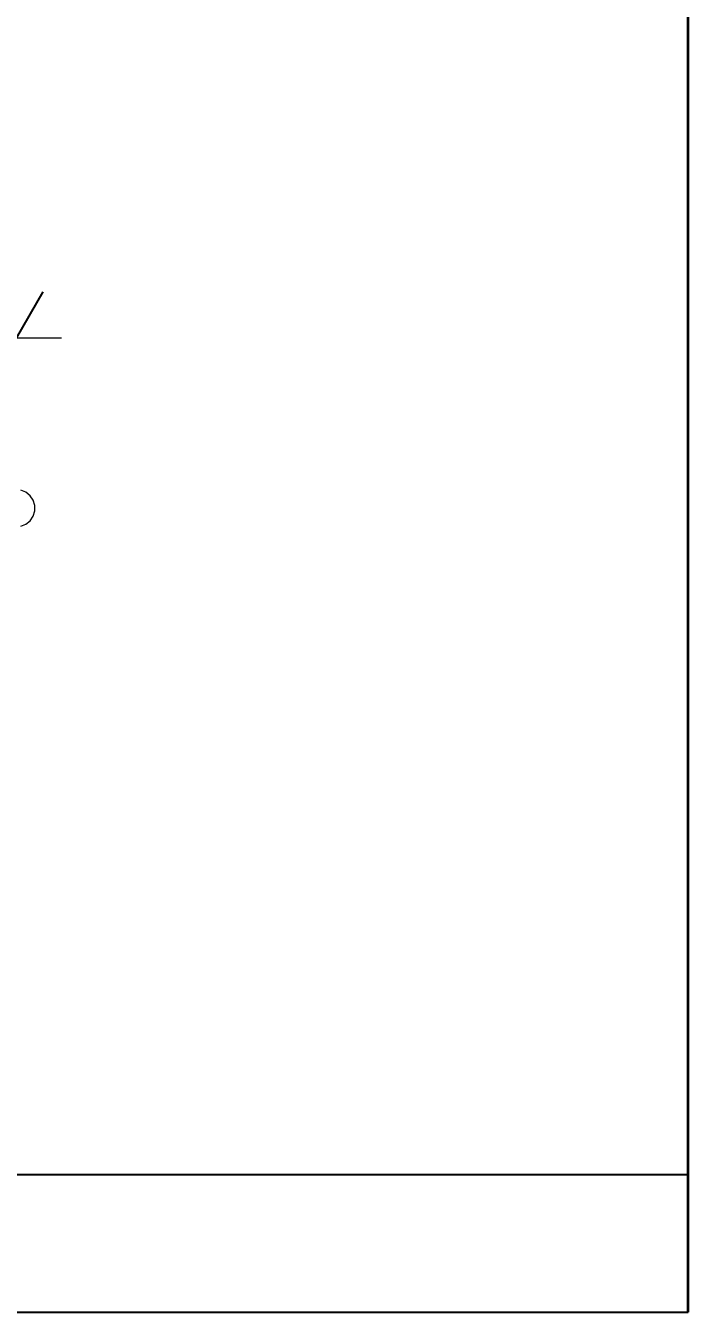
# Model space of a CAD drawing. Header units: millimetres. Extents: x 14397 to 67587, y -11631 to -8348.
# Drawn here: x 19182 to 19903, y -11297 to -9897 of the extents above; entities that cross this region are included whole.
import ezdxf

# ---------------------------------------------------------------- set-up
doc = ezdxf.new("R2010")
doc.units = ezdxf.units.MM
doc.header["$MEASUREMENT"] = 0
doc.linetypes.add('Wipeout_Contour', pattern=[1000, 0, -1000])
for name, color, linetype in [('NewA-Ee_25_10-M_WallsInternal', 7, 'Continuous'), ('NewA-Ee_30_40-M_Floors', 7, 'Continuous'), ('NewA-Ee_40_20-M_GeneralFFAndEInternalEquipment', 7, 'Continuous'), ('NewA-Zz_20_20-D_DimensionDetail', 7, 'Continuous'), ('NewA-Zz_80_45_00-P_DetailInternal', 7, 'Continuous')]:
    doc.layers.add(name, color=color, linetype=linetype)
doc.styles.add('GENERATED_STYLE_1', font='')
doc.styles.get('GENERATED_STYLE_1').set_extended_font_data('Arial')
doc.dimstyles.new('GENERATED_STYLE__1', dxfattribs={"dimtxt": 75, "dimasz": 76, "dimexe": 0.18, "dimexo": 300, "dimgap": 0.09, "dimtad": 1, "dimtih": 1, "dimtoh": 1, "dimdec": 0, "dimzin": 0, "dimdsep": 46, "dimtxsty": 'GENERATED_STYLE_1', "dimblk": 'ARROWHEAD_2', "dimblk1": 'ARROWHEAD_2', "dimblk2": 'ARROWHEAD_2', "dimcen": 0.09, "dimclrd": 6, "dimclre": 6, "dimclrt": 7, "dimazin": 0, "dimtfac": 1, "dimtdec": 4, "dimtmove": 0, "dimatfit": 3, "dimfxl": 0, "dimtolj": 1, "dimtzin": 0, "dimarcsym": 0})

# ---------------------------------------------------------------- blocks, each defined once
blk = doc.blocks.new('Section Elem_12_2', base_point=(9310.2, -111297.5))
at = {"layer": 'NewA-Ee_25_10-M_WallsInternal', "color": 92, "linetype": 'Continuous', "lineweight": 35}
blk.add_line((19902.8, -11297.5), (19902.8, -8857.5), dxfattribs=at)
blk = doc.blocks.new('Section Elem_14_2', base_point=(9310.2, -111297.5))
at = {"layer": 'NewA-Ee_30_40-M_Floors', "linetype": 'Continuous'}
blk.add_line((17802.1, -11297.5), (19902.8, -11297.5), dxfattribs=at)
blk = doc.blocks.new('Section Elem_18_2', base_point=(9310.2, -111297.5))
at = {"color": 254, "linetype": 'Wipeout_Contour', "lineweight": 0, "ltscale": 851174.828222}
blk.add_wipeout([(19155, -10432.5), (19155.6, -10433.7), (19159.6, -10438.1), (19164.8, -10441.1), (19170.6, -10442.4), (19176.6, -10442), (19182.1, -10439.8), (19186.8, -10436.1), (19190.1, -10431.1), (19191.9, -10425.4), (19191.9, -10419.5), (19190.1, -10413.8), (19186.8, -10408.9), (19182.1, -10405.1), (19176.6, -10403), (19170.6, -10402.5), (19164.8, -10403.9), (19159.6, -10406.8), (19155.6, -10411.2), (19155, -10412.5), (19171.9, -10412.5), (19173.7, -10412.6), (19175.4, -10413), (19177, -10413.7), (19178.4, -10414.7), (19179.7, -10415.9), (19180.7, -10417.3), (19181.4, -10418.9), (19181.9, -10420.6), (19182.1, -10422.3), (19182, -10424), (19181.6, -10425.7), (19180.9, -10427.3), (19179.9, -10428.8), (19178.7, -10430), (19177.3, -10431), (19175.7, -10431.8), (19174, -10432.3), (19172.3, -10432.5)], dxfattribs=at).dxf.layer = 'NewA-Ee_40_20-M_GeneralFFAndEInternalEquipment'
at = {"layer": 'NewA-Ee_40_20-M_GeneralFFAndEInternalEquipment', "color": 1, "linetype": 'Continuous', "lineweight": 18}
for p, q in [((19182.1, -10405.1), (19176.6, -10403)), ((19186.8, -10408.9), (19182.1, -10405.1)), ((19190.1, -10413.8), (19186.8, -10408.9)), ((19191.9, -10419.5), (19190.1, -10413.8)), ((19190.1, -10431.1), (19191.9, -10425.4)), ((19191.9, -10425.4), (19191.9, -10419.5)), ((19176.6, -10442), (19182.1, -10439.8)), ((19182.1, -10439.8), (19186.8, -10436.1)), ((19186.8, -10436.1), (19190.1, -10431.1))]:
    blk.add_line(p, q, dxfattribs=at)
blk = doc.blocks.new('*D25', base_point=(9310.2, -111297.5))
at = {"layer": 'NewA-Zz_20_20-D_DimensionDetail', "color": 6, "linetype": 'Continuous', "lineweight": 13}
for p, q in [((18107.1, -10312.2), (18107.1, -10162.2)), ((19172.1, -10312.2), (19172.1, -10162.2)), ((18107.1, -10237.2), (19172.1, -10237.2)), ((19172.1, -10237.2), (19221, -10237.2))]:
    blk.add_line(p, q, dxfattribs=at)
at = {"layer": 'NewA-Zz_20_20-D_DimensionDetail', "linetype": 'Continuous'}
for p, q in [((18136, -10187.2), (18078.2, -10287.2)), ((19143.2, -10287.2), (19201, -10187.2))]:
    blk.add_line(p, q, dxfattribs=at)
at = {"layer": 'NewA-Zz_20_20-D_DimensionDetail', "insert": (18525.2, -10222.2), "char_height": 75, "attachment_point": 7, "style": 'GENERATED_STYLE_1'}
blk.add_mtext('\\A1;{\\fArial|b0|i0|c0|p34;1065}', dxfattribs=at)
blk = doc.blocks.new('ARROWHEAD_2')
at = {"color": 0, "linetype": 'Continuous', "lineweight": 0}
for p, q in [((-0.378, -0.655), (0.378, 0.655)), ((0, 0), (-1, 0))]:
    blk.add_line(p, q, dxfattribs=at)

msp = doc.modelspace()

# ---------------------------------------------------------------- linework, layer by layer
at = {"layer": 'NewA-Zz_80_45_00-P_DetailInternal', "linetype": 'Continuous'}
msp.add_line((18353.4, -11147.5), (19902.8, -11147.5), dxfattribs=at)

# ---------------------------------------------------------------- block references
at = {"layer": 'NewA-Ee_25_10-M_WallsInternal', "lineweight": 0}
msp.add_blockref('Section Elem_12_2', (9310.2, -111297.5), dxfattribs=at)
at = {"layer": 'NewA-Ee_30_40-M_Floors', "lineweight": 0}
msp.add_blockref('Section Elem_14_2', (9310.2, -111297.5), dxfattribs=at)
at = {"layer": 'NewA-Ee_40_20-M_GeneralFFAndEInternalEquipment', "lineweight": 0}
msp.add_blockref('Section Elem_18_2', (9310.2, -111297.5), dxfattribs=at)

# ---------------------------------------------------------------- next in the draw order: dimensions: what is measured, and where the dimension line sits
at = {"layer": 'NewA-Zz_20_20-D_DimensionDetail', "color": 6, "linetype": 'Continuous', "lineweight": 13}
dim = msp.add_linear_dim(base=(19172.1, -10237.2), p1=(18107.1, -10422.5), p2=(19172.1, -10422.5), dimstyle='GENERATED_STYLE__1', dxfattribs=at)
dim.commit()
dim.dimension.update_dxf_attribs({"geometry": '*D25', "text_midpoint": (18642.9, -10184.7), "dimtype": 160})

doc.saveas('drawing.dxf')
